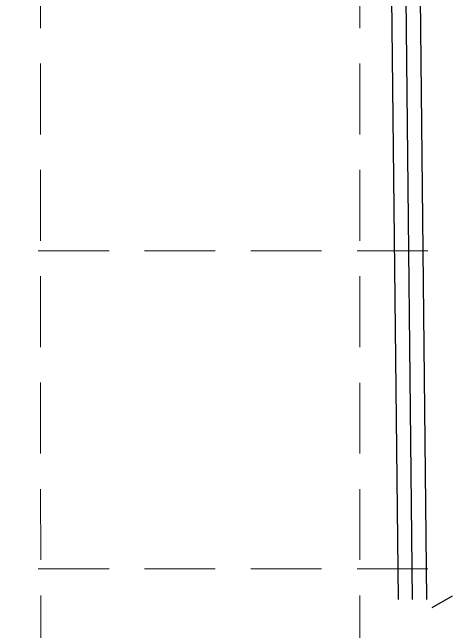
# Model space of a CAD drawing. Extents: x 2138193 to 2139991, y 332071 to 334944.
# Drawn here: x 2138370.6 to 2138432.7, y 332601.8 to 332689.1 of the extents above; entities that cross this region are included whole.
import ezdxf

# ---------------------------------------------------------------- set-up
doc = ezdxf.new("R2010")
doc.units = 0
doc.header["$LTSCALE"] = 100
doc.header["$MEASUREMENT"] = 0
doc.linetypes.add('DASHED', pattern=[0.75, 0.5, -0.25])
doc.linetypes.add('HIDDEN', pattern=[0.375, 0.25, -0.125])
for name, color, linetype in [('CONTOURS', 35, 'Continuous'), ('GRID', 254, 'DASHED'), ('STORM', 5, 'Continuous')]:
    doc.layers.add(name, color=color, linetype=linetype)

msp = doc.modelspace()

# ---------------------------------------------------------------- linework, layer by layer
at = {"layer": 'CONTOURS', "extrusion": (-0.4947513079386314, 0.8690346041976772, 0), "elevation": -768945.5681108442}
msp.add_lwpolyline([(-2022926.366498039, 551), (-2022929.680666426, 551)], dxfattribs=at)
at = {"layer": 'GRID', "color": 252, "linetype": 'HIDDEN', "lineweight": 0, "ltscale": 0.4}
for p, q in [((2138374.640568611, 332296.8754699743), (2138374.227386718, 334895.7091578492)), ((2138419.71818453, 332296.8683828304), (2138419.007953168, 334895.6397708873)), ((2138239.233226605, 332655.4435516577), (2139943.106662308, 332655.4435516577)), ((2138239.233226605, 332610.6047769588), (2139943.106662308, 332610.6047769588))]:
    msp.add_line(p, q, dxfattribs=at)
at = {"layer": 'STORM'}
for p, q in [((2138415.935725606, 333454.1996205164), (2138425.028722248, 332606.2740493599)), ((2138417.935840602, 333454.1996205164), (2138427.028837244, 332606.2740493599)), ((2138419.935955599, 333454.1996205164), (2138429.028952241, 332606.2740493599))]:
    msp.add_line(p, q, dxfattribs=at)

doc.saveas('drawing.dxf')
